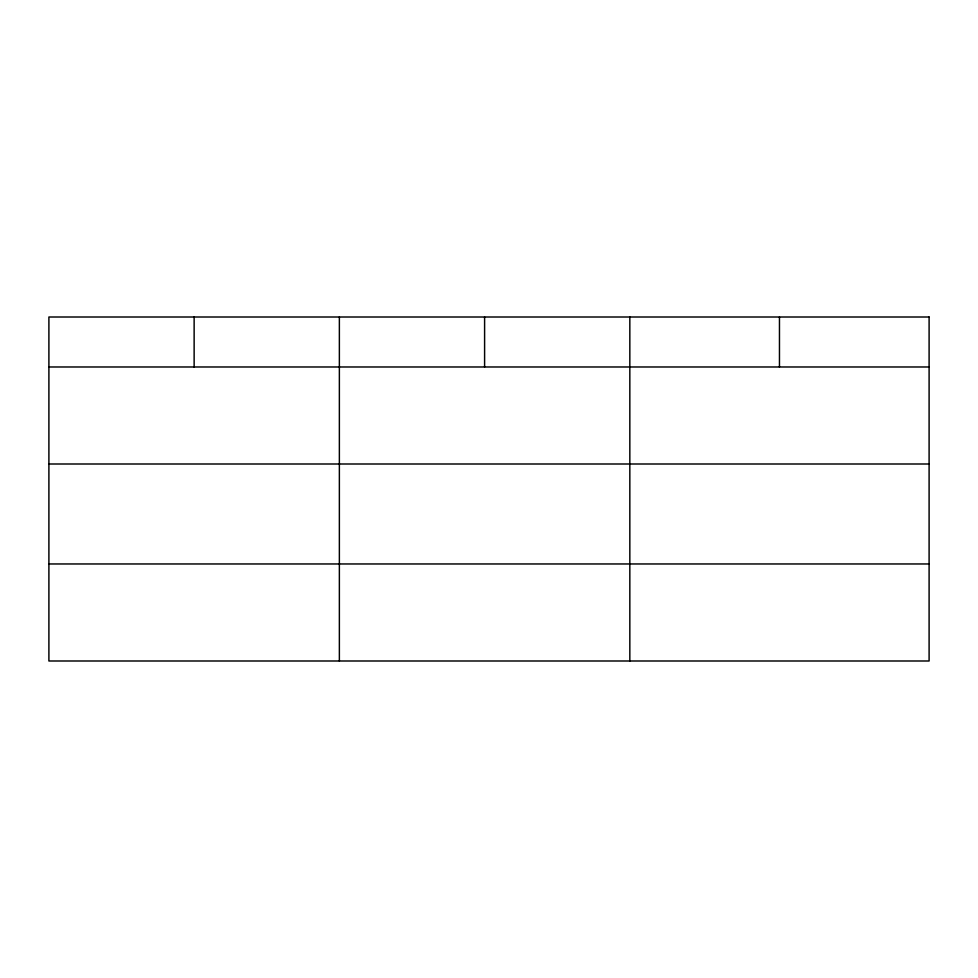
<?xml version="1.0" encoding="UTF-8"?>
<svg xmlns="http://www.w3.org/2000/svg" width="978" height="978" viewBox="0 0 978 978"><rect width="100%" height="100%" fill="white"/><g stroke="black" fill="none" stroke-linecap="round" stroke-linejoin="round"><path stroke-width="1.47" d="M48.9 366.982L929.1 366.982M48.9 464L929.1 464M48.9 563.964L929.1 563.964M779.466 317.006L779.466 366.982M629.832 317.006L629.832 660.994M484.599 317.006L484.599 366.982M339.366 317.006L339.366 660.994M194.133 317.006L194.133 366.982M929.1 317.006L48.9 317.006L48.9 660.994L929.1 660.994L929.1 317.006"/></g></svg>
